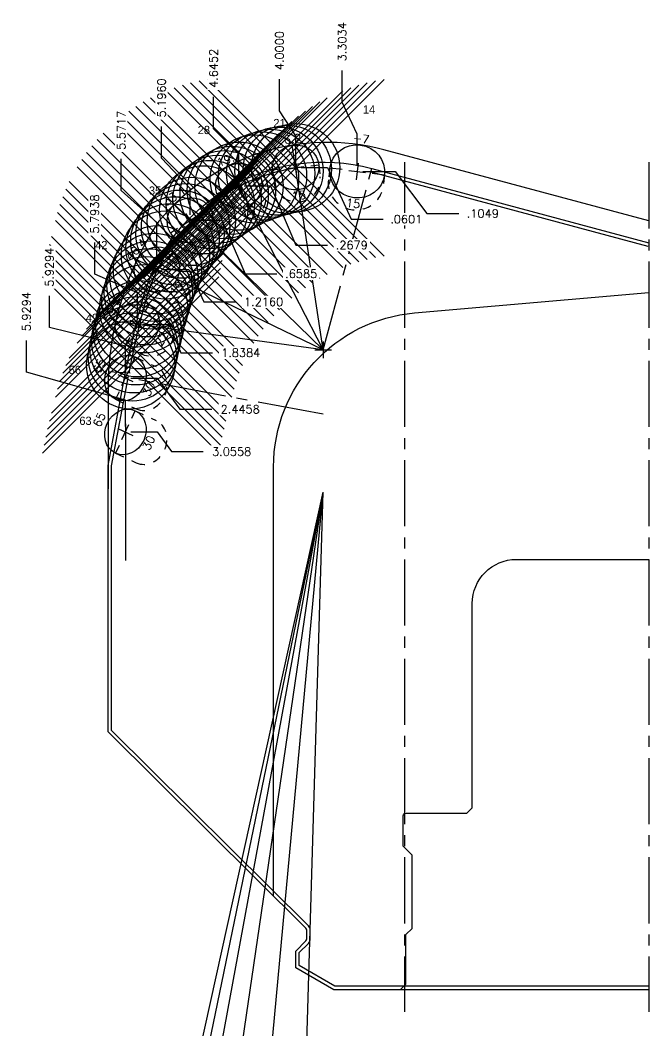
# Model space of a CAD drawing. Extents: x 34 to 150, y -20 to 22.
# Drawn here: x 142.4 to 149.52, y -10.35 to 1.1 of the extents above; entities that cross this region are included whole.
import ezdxf
from ezdxf.enums import TextEntityAlignment as Align

# ---------------------------------------------------------------- set-up
doc = ezdxf.new("R2010")
doc.units = 0
doc.header["$MEASUREMENT"] = 0
doc.header["$PDMODE"] = 35
doc.linetypes.add('CENTER2', pattern=[1.125, 0.75, -0.125, 0.125, -0.125])
doc.linetypes.add('HIDDEN2', pattern=[0.1875, 0.125, -0.0625])
doc.layers.get('0').update_dxf_attribs({"linetype": 'CONTINUOUS'})
doc.layers.get('Defpoints').update_dxf_attribs({"color": 10, "linetype": 'CONTINUOUS'})
doc.layers.add('Blade7', color=7, linetype='CONTINUOUS', true_color=0xcc00cc)
for name, color, linetype in [('CDG-37977R1', 7, 'CONTINUOUS'), ('CLine', 5, 'CENTER2'), ('Dims', 4, 'CONTINUOUS'), ('TEXT', 3, 'CONTINUOUS')]:
    doc.layers.add(name, color=color, linetype=linetype)
doc.styles.add('RomanS', font='romans')
doc.dimstyles.get("Standard").update_dxf_attribs({"dimtxt": 0.094, "dimasz": 0.18, "dimexe": 0.0625, "dimexo": 0.0625, "dimgap": 0.09, "dimtad": 0, "dimtih": 1, "dimtoh": 1, "dimdec": 4, "dimzin": 4, "dimdsep": 46, "dimtxsty": 'RomanS', "dimcen": 0.09, "dimazin": 1, "dimtfac": 1, "dimtdec": 4, "dimtofl": 0, "dimtmove": 0, "dimatfit": 1, "dimfxl": 1, "dimtfill": 1, "dimtolj": 1, "dimtzin": 0, "dimarcsym": 0})

# ---------------------------------------------------------------- blocks, each defined once
blk = doc.blocks.new('CMark')
at = {"layer": 'CLine'}
for p, q in [((-0.094, 0), (0.094, 0)), ((0, 0.094), (0, -0.094))]:
    blk.add_line(p, q, dxfattribs=at)
blk = doc.blocks.new('1313@15')
for p, q in [((-0.17, 0), (-0.265, 0)), ((0.171, 0), (0.264, 0))]:
    blk.add_line(p, q)
at = {"color": 8, "linetype": 'HIDDEN2', "ltscale": 0.5}
blk.add_line((-0.265, 0), (-0.265, -0.135), dxfattribs=at)
at = {"color": 8, "linetype": 'HIDDEN2', "ltscale": 0.5, "flags": 128}
blk.add_lwpolyline([(0.264, 0), (0.264, -0.135)], dxfattribs=at)
blk.add_ellipse((0, 0), major_axis=(0.264, 0), ratio=0.965926)
at = {"color": 8, "linetype": 'HIDDEN2', "ltscale": 0.5}
blk.add_ellipse((0, -0.135), major_axis=(0.264, 0), ratio=0.965926, start_param=3.141593, end_param=6.283185, dxfattribs=at)
blk.add_blockref('CMark', (0, 0))
at = {"style": 'RomanS'}
blk.add_text('15', height=0.094, dxfattribs=at).set_placement((0, -0.318), align=Align.MIDDLE_CENTER)
blk.add_attdef('ANG', text='', height=0.094, dxfattribs=at).set_placement((0, 0.251), align=Align.BOTTOM_CENTER)
blk = doc.blocks.new('1313@16')
for p, q in [((-0.17, 0), (-0.265, 0)), ((0.171, 0), (0.264, 0))]:
    blk.add_line(p, q)
at = {"color": 8, "linetype": 'HIDDEN2', "ltscale": 0.5}
blk.add_line((-0.265, 0), (-0.265, -0.143), dxfattribs=at)
at = {"color": 8, "linetype": 'HIDDEN2', "ltscale": 0.5, "flags": 128}
blk.add_lwpolyline([(0.264, 0), (0.264, -0.143)], dxfattribs=at)
blk.add_ellipse((0, 0), major_axis=(0.264, 0), ratio=0.961262)
at = {"color": 8, "linetype": 'HIDDEN2', "ltscale": 0.5}
blk.add_ellipse((0, -0.143), major_axis=(0.264, 0), ratio=0.961262, start_param=3.141593, end_param=6.283185, dxfattribs=at)
blk.add_blockref('CMark', (0, 0))
at = {"style": 'RomanS'}
blk.add_text('16', height=0.094, dxfattribs=at).set_placement((0, -0.318), align=Align.MIDDLE_CENTER)
blk.add_attdef('ANG', text='', height=0.094, dxfattribs=at).set_placement((0, 0.251), align=Align.BOTTOM_CENTER)
blk = doc.blocks.new('1313@17')
for p, q in [((-0.17, 0), (-0.265, 0)), ((0.171, 0), (0.264, 0))]:
    blk.add_line(p, q)
at = {"color": 8, "linetype": 'HIDDEN2', "ltscale": 0.5}
blk.add_line((-0.265, 0), (-0.265, -0.152), dxfattribs=at)
at = {"color": 8, "linetype": 'HIDDEN2', "ltscale": 0.5, "flags": 128}
blk.add_lwpolyline([(0.264, 0), (0.264, -0.152)], dxfattribs=at)
blk.add_ellipse((0, 0), major_axis=(0.264, 0), ratio=0.956305)
at = {"color": 8, "linetype": 'HIDDEN2', "ltscale": 0.5}
blk.add_ellipse((0, -0.152), major_axis=(0.264, 0), ratio=0.92388, start_param=3.141593, end_param=6.283185, dxfattribs=at)
blk.add_blockref('CMark', (0, 0))
at = {"style": 'RomanS'}
blk.add_text('17', height=0.094, dxfattribs=at).set_placement((0, -0.311), align=Align.MIDDLE_CENTER)
blk.add_attdef('ANG', text='', height=0.094, dxfattribs=at).set_placement((0, 0.251), align=Align.BOTTOM_CENTER)
blk = doc.blocks.new('1313@19')
for p, q in [((-0.17, 0), (-0.265, 0)), ((0.171, 0), (0.264, 0))]:
    blk.add_line(p, q)
at = {"color": 8, "linetype": 'HIDDEN2', "ltscale": 0.5}
blk.add_line((-0.265, 0), (-0.265, -0.199), dxfattribs=at)
at = {"color": 8, "linetype": 'HIDDEN2', "ltscale": 0.5, "flags": 128}
blk.add_lwpolyline([(0.264, 0), (0.264, -0.199)], dxfattribs=at)
blk.add_ellipse((0, 0), major_axis=(0.264, 0), ratio=0.945519)
at = {"color": 8, "linetype": 'HIDDEN2', "ltscale": 0.5}
blk.add_ellipse((0, -0.199), major_axis=(0.264, 0), ratio=0.92388, start_param=3.141593, end_param=6.283185, dxfattribs=at)
blk.add_blockref('CMark', (0, 0))
at = {"style": 'RomanS'}
blk.add_text('19', height=0.094, dxfattribs=at).set_placement((0, -0.311), align=Align.MIDDLE_CENTER)
blk.add_attdef('ANG', text='', height=0.094, dxfattribs=at).set_placement((0, 0.251), align=Align.BOTTOM_CENTER)
blk = doc.blocks.new('1313@22')
for p, q in [((-0.17, 0), (-0.265, 0)), ((0.171, 0), (0.264, 0))]:
    blk.add_line(p, q)
at = {"color": 8, "linetype": 'HIDDEN2', "ltscale": 0.5}
blk.add_line((-0.265, 0), (-0.265, -0.195), dxfattribs=at)
at = {"color": 8, "linetype": 'HIDDEN2', "ltscale": 0.5, "flags": 128}
blk.add_lwpolyline([(0.264, 0), (0.264, -0.195)], dxfattribs=at)
blk.add_ellipse((0, 0), major_axis=(0.264, 0), ratio=0.927184)
at = {"color": 8, "linetype": 'HIDDEN2', "ltscale": 0.5}
blk.add_ellipse((0, -0.195), major_axis=(0.264, 0), ratio=0.927184, start_param=3.141593, end_param=6.283185, dxfattribs=at)
blk.add_blockref('CMark', (0, 0))
at = {"style": 'RomanS'}
blk.add_text('22', height=0.094, dxfattribs=at).set_placement((0, -0.318), align=Align.MIDDLE_CENTER)
blk.add_attdef('ANG', text='', height=0.094, dxfattribs=at).set_placement((0, 0.251), align=Align.BOTTOM_CENTER)
blk = doc.blocks.new('*D528')
at = {"layer": 'Defpoints', "color": 0, "transparency": 16777216}
for p in [(145.333, 0.433), (145.517, -0.568), (149.517, -0.507)]:
    blk.add_point(p, dxfattribs=at)
at = {"layer": 'Dims', "color": 0, "lineweight": -2, "transparency": 16777216}
for p, q in [((145.333, 0.073), (145.333, 0.433)), ((145.517, -0.208), (145.333, 0.073)), ((145.517, -0.505), (145.517, -0.208))]:
    blk.add_line(p, q, dxfattribs=at)
at = {"layer": 'Dims', "color": 0, "transparency": 16777216, "insert": (145.333, 0.756), "char_height": 0.094, "attachment_point": 5, "rotation": 90, "style": 'RomanS', "bg_fill": 3, "box_fill_scale": 1.25, "bg_fill_color": 256, "bg_fill_true_color": 13158600, "bg_fill_transparency": 0}
blk.add_mtext('\\A1;4.0000', dxfattribs=at)
blk = doc.blocks.new('*D529')
at = {"layer": 'Defpoints', "color": 0, "transparency": 16777216}
for p in [(144.586, 0.232), (149.517, -0.507), (144.871, -0.775)]:
    blk.add_point(p, dxfattribs=at)
at = {"layer": 'Dims', "color": 0, "lineweight": -2, "transparency": 16777216}
for p, q in [((144.586, -0.128), (144.586, 0.232)), ((144.871, -0.415), (144.586, -0.128)), ((144.871, -0.713), (144.871, -0.415))]:
    blk.add_line(p, q, dxfattribs=at)
at = {"layer": 'Dims', "color": 0, "transparency": 16777216, "insert": (144.586, 0.555), "char_height": 0.094, "attachment_point": 5, "rotation": 90, "style": 'RomanS', "bg_fill": 3, "box_fill_scale": 1.25, "bg_fill_color": 256, "bg_fill_true_color": 13158600, "bg_fill_transparency": 0}
blk.add_mtext('\\A1;4.6452', dxfattribs=at)
blk = doc.blocks.new('*D530')
at = {"layer": 'Defpoints', "color": 0, "transparency": 16777216}
for p in [(143.997, -0.102), (149.517, -0.507), (144.321, -1.166)]:
    blk.add_point(p, dxfattribs=at)
at = {"layer": 'Dims', "color": 0, "lineweight": -2, "transparency": 16777216}
for p, q in [((143.997, -0.462), (143.997, -0.102)), ((144.321, -0.806), (143.997, -0.462)), ((144.321, -1.104), (144.321, -0.806))]:
    blk.add_line(p, q, dxfattribs=at)
at = {"layer": 'Dims', "color": 0, "transparency": 16777216, "insert": (143.997, 0.221), "char_height": 0.094, "attachment_point": 5, "rotation": 90, "style": 'RomanS', "bg_fill": 3, "box_fill_scale": 1.25, "bg_fill_color": 256, "bg_fill_true_color": 13158600, "bg_fill_transparency": 0}
blk.add_mtext('\\A1;5.1960', dxfattribs=at)
blk = doc.blocks.new('*D531')
at = {"layer": 'Defpoints', "color": 0, "transparency": 16777216}
for p in [(143.54, -0.47), (149.517, -0.507), (143.945, -1.723)]:
    blk.add_point(p, dxfattribs=at)
at = {"layer": 'Dims', "color": 0, "lineweight": -2, "transparency": 16777216}
for p, q in [((143.54, -0.83), (143.54, -0.47)), ((143.945, -1.19), (143.54, -0.83)), ((143.945, -1.661), (143.945, -1.19))]:
    blk.add_line(p, q, dxfattribs=at)
at = {"layer": 'Dims', "color": 0, "transparency": 16777216, "insert": (143.54, -0.147), "char_height": 0.094, "attachment_point": 5, "rotation": 90, "style": 'RomanS', "bg_fill": 3, "box_fill_scale": 1.25, "bg_fill_color": 256, "bg_fill_true_color": 13158600, "bg_fill_transparency": 0}
blk.add_mtext('\\A1;5.5717', dxfattribs=at)
blk = doc.blocks.new('*D532')
at = {"layer": 'Defpoints', "color": 0, "transparency": 16777216}
for p in [(149.517, -0.507), (143.24, -1.418), (143.723, -2.346)]:
    blk.add_point(p, dxfattribs=at)
at = {"layer": 'Dims', "color": 0, "lineweight": -2, "transparency": 16777216}
for p, q in [((143.24, -1.778), (143.24, -1.418)), ((143.723, -1.986), (143.24, -1.778)), ((143.723, -2.283), (143.723, -1.986))]:
    blk.add_line(p, q, dxfattribs=at)
at = {"layer": 'Dims', "color": 0, "transparency": 16777216, "insert": (143.24, -1.095), "char_height": 0.094, "attachment_point": 5, "rotation": 90, "style": 'RomanS', "bg_fill": 3, "box_fill_scale": 1.25, "bg_fill_color": 256, "bg_fill_true_color": 13158600, "bg_fill_transparency": 0}
blk.add_mtext('\\A1;5.7938', dxfattribs=at)
blk = doc.blocks.new('*D533')
at = {"layer": 'Defpoints', "color": 0, "transparency": 16777216}
for p in [(145.517, -0.568), (149.517, -0.507), (146.507, -1.153)]:
    blk.add_point(p, dxfattribs=at)
at = {"layer": 'Dims', "color": 0, "lineweight": -2, "transparency": 16777216}
for p, q in [((145.579, -0.568), (145.877, -0.568)), ((145.877, -0.568), (146.147, -1.153)), ((146.147, -1.153), (146.507, -1.153))]:
    blk.add_line(p, q, dxfattribs=at)
at = {"layer": 'Dims', "color": 0, "transparency": 16777216, "insert": (146.769, -1.153), "char_height": 0.094, "attachment_point": 5, "style": 'RomanS', "bg_fill": 3, "box_fill_scale": 1.25, "bg_fill_color": 256, "bg_fill_true_color": 13158600, "bg_fill_transparency": 0}
blk.add_mtext('\\A1;.0601', dxfattribs=at)
blk = doc.blocks.new('*D534')
at = {"layer": 'Defpoints', "color": 0, "transparency": 16777216}
for p in [(149.517, -0.507), (144.871, -0.775), (145.878, -1.447)]:
    blk.add_point(p, dxfattribs=at)
at = {"layer": 'Dims', "color": 0, "lineweight": -2, "transparency": 16777216}
for p, q in [((144.934, -0.775), (145.231, -0.775)), ((145.231, -0.775), (145.518, -1.447)), ((145.518, -1.447), (145.878, -1.447))]:
    blk.add_line(p, q, dxfattribs=at)
at = {"layer": 'Dims', "color": 0, "transparency": 16777216, "insert": (146.152, -1.447), "char_height": 0.094, "attachment_point": 5, "style": 'RomanS', "bg_fill": 3, "box_fill_scale": 1.25, "bg_fill_color": 256, "bg_fill_true_color": 13158600, "bg_fill_transparency": 0}
blk.add_mtext('\\A1;.2679', dxfattribs=at)
blk = doc.blocks.new('*D535')
at = {"layer": 'Defpoints', "color": 0, "transparency": 16777216}
for p in [(149.517, -0.507), (144.321, -1.166), (145.303, -1.771)]:
    blk.add_point(p, dxfattribs=at)
at = {"layer": 'Dims', "color": 0, "lineweight": -2, "transparency": 16777216}
for p, q in [((144.383, -1.166), (144.681, -1.166)), ((144.681, -1.166), (144.943, -1.771)), ((144.943, -1.771), (145.303, -1.771))]:
    blk.add_line(p, q, dxfattribs=at)
at = {"layer": 'Dims', "color": 0, "transparency": 16777216, "insert": (145.579, -1.771), "char_height": 0.094, "attachment_point": 5, "style": 'RomanS', "bg_fill": 3, "box_fill_scale": 1.25, "bg_fill_color": 256, "bg_fill_true_color": 13158600, "bg_fill_transparency": 0}
blk.add_mtext('\\A1;.6585', dxfattribs=at)
blk = doc.blocks.new('*D536')
at = {"layer": 'Defpoints', "color": 0, "transparency": 16777216}
for p in [(149.517, -0.507), (143.945, -1.723), (144.837, -2.09)]:
    blk.add_point(p, dxfattribs=at)
at = {"layer": 'Dims', "color": 0, "lineweight": -2, "transparency": 16777216}
for p, q in [((144.007, -1.723), (144.305, -1.723)), ((144.305, -1.723), (144.477, -2.09)), ((144.477, -2.09), (144.837, -2.09))]:
    blk.add_line(p, q, dxfattribs=at)
at = {"layer": 'Dims', "color": 0, "transparency": 16777216, "insert": (145.153, -2.09), "char_height": 0.094, "attachment_point": 5, "style": 'RomanS', "bg_fill": 3, "box_fill_scale": 1.25, "bg_fill_color": 256, "bg_fill_true_color": 13158600, "bg_fill_transparency": 0}
blk.add_mtext('\\A1;1.2160', dxfattribs=at)
blk = doc.blocks.new('*D537')
at = {"layer": 'Defpoints', "color": 0, "transparency": 16777216}
for p in [(149.517, -0.507), (143.723, -2.346), (144.576, -2.666)]:
    blk.add_point(p, dxfattribs=at)
at = {"layer": 'Dims', "color": 0, "lineweight": -2, "transparency": 16777216}
for p, q in [((143.785, -2.346), (144.083, -2.346)), ((144.083, -2.346), (144.216, -2.666)), ((144.216, -2.666), (144.576, -2.666))]:
    blk.add_line(p, q, dxfattribs=at)
at = {"layer": 'Dims', "color": 0, "transparency": 16777216, "insert": (144.894, -2.666), "char_height": 0.094, "attachment_point": 5, "style": 'RomanS', "bg_fill": 3, "box_fill_scale": 1.25, "bg_fill_color": 256, "bg_fill_true_color": 13158600, "bg_fill_transparency": 0}
blk.add_mtext('\\A1;1.8384', dxfattribs=at)
blk = doc.blocks.new('1313@30')
for p, q in [((-0.17, 0), (-0.265, 0)), ((0.171, 0), (0.264, 0))]:
    blk.add_line(p, q)
at = {"color": 8, "linetype": 'HIDDEN2', "ltscale": 0.5}
blk.add_line((-0.265, 0), (-0.265, -0.26), dxfattribs=at)
at = {"color": 8, "linetype": 'HIDDEN2', "ltscale": 0.5, "flags": 128}
blk.add_lwpolyline([(0.264, 0), (0.264, -0.26)], dxfattribs=at)
blk.add_ellipse((0, 0), major_axis=(0.264, 0), ratio=0.866025)
at = {"color": 8, "linetype": 'HIDDEN2', "ltscale": 0.5}
blk.add_ellipse((0, -0.26), major_axis=(0.264, 0), ratio=0.866025, start_param=3.141593, end_param=6.283185, dxfattribs=at)
blk.add_blockref('CMark', (0, 0))
at = {"style": 'RomanS'}
blk.add_text('30', height=0.094, dxfattribs=at).set_placement((0, -0.292), align=Align.MIDDLE_CENTER)
blk.add_attdef('ANG', text='', height=0.094, dxfattribs=at).set_placement((0, 0.251), align=Align.BOTTOM_CENTER)
blk = doc.blocks.new('*D566')
at = {"layer": 'Defpoints', "color": 0, "transparency": 16777216}
for p in [(149.517, -0.507), (142.727, -2.022), (143.587, -2.953)]:
    blk.add_point(p, dxfattribs=at)
at = {"layer": 'Dims', "color": 0, "lineweight": -2, "transparency": 16777216}
for p, q in [((142.727, -2.382), (142.727, -2.022)), ((143.587, -2.593), (142.727, -2.382)), ((143.587, -2.891), (143.587, -2.593))]:
    blk.add_line(p, q, dxfattribs=at)
at = {"layer": 'Dims', "color": 0, "transparency": 16777216, "insert": (142.727, -1.697), "char_height": 0.094, "attachment_point": 5, "rotation": 90, "style": 'RomanS', "bg_fill": 3, "box_fill_scale": 1.25, "bg_fill_color": 256, "bg_fill_true_color": 13158600, "bg_fill_transparency": 0}
blk.add_mtext('\\A1;5.9294', dxfattribs=at)
blk = doc.blocks.new('*D567')
at = {"layer": 'Defpoints', "color": 0, "transparency": 16777216}
for p in [(149.517, -0.507), (142.466, -2.526), (143.587, -3.563)]:
    blk.add_point(p, dxfattribs=at)
at = {"layer": 'Dims', "color": 0, "lineweight": -2, "transparency": 16777216}
for p, q in [((142.466, -2.886), (142.466, -2.526)), ((143.587, -3.203), (142.466, -2.886)), ((143.587, -3.501), (143.587, -3.203))]:
    blk.add_line(p, q, dxfattribs=at)
at = {"layer": 'Dims', "color": 0, "transparency": 16777216, "insert": (142.466, -2.201), "char_height": 0.094, "attachment_point": 5, "rotation": 90, "style": 'RomanS', "bg_fill": 3, "box_fill_scale": 1.25, "bg_fill_color": 256, "bg_fill_true_color": 13158600, "bg_fill_transparency": 0}
blk.add_mtext('\\A1;5.9294', dxfattribs=at)
blk = doc.blocks.new('*D568')
at = {"layer": 'Defpoints', "color": 0, "transparency": 16777216}
for p in [(149.517, -0.507), (143.587, -2.953), (144.565, -3.306)]:
    blk.add_point(p, dxfattribs=at)
at = {"layer": 'Dims', "color": 0, "lineweight": -2, "transparency": 16777216}
for p, q in [((143.65, -2.953), (143.947, -2.953)), ((143.947, -2.953), (144.205, -3.306)), ((144.205, -3.306), (144.565, -3.306))]:
    blk.add_line(p, q, dxfattribs=at)
at = {"layer": 'Dims', "color": 0, "transparency": 16777216, "insert": (144.888, -3.306), "char_height": 0.094, "attachment_point": 5, "style": 'RomanS', "bg_fill": 3, "box_fill_scale": 1.25, "bg_fill_color": 256, "bg_fill_true_color": 13158600, "bg_fill_transparency": 0}
blk.add_mtext('\\A1;2.4458', dxfattribs=at)
blk = doc.blocks.new('*D569')
at = {"layer": 'Defpoints', "color": 0, "transparency": 16777216}
for p in [(149.517, -0.507), (143.587, -3.563), (144.468, -3.786)]:
    blk.add_point(p, dxfattribs=at)
at = {"layer": 'Dims', "color": 0, "lineweight": -2, "transparency": 16777216}
for p, q in [((143.65, -3.563), (143.947, -3.563)), ((143.947, -3.563), (144.108, -3.786)), ((144.108, -3.786), (144.468, -3.786))]:
    blk.add_line(p, q, dxfattribs=at)
at = {"layer": 'Dims', "color": 0, "transparency": 16777216, "insert": (144.791, -3.786), "char_height": 0.094, "attachment_point": 5, "style": 'RomanS', "bg_fill": 3, "box_fill_scale": 1.25, "bg_fill_color": 256, "bg_fill_true_color": 13158600, "bg_fill_transparency": 0}
blk.add_mtext('\\A1;3.0558', dxfattribs=at)
blk = doc.blocks.new('1613@15')
for p, q in [((-0.17, 0), (-0.312, 0)), ((0.171, 0), (0.312, 0))]:
    blk.add_line(p, q)
at = {"color": 8, "linetype": 'HIDDEN2', "ltscale": 0.5}
blk.add_line((-0.312, 0), (-0.312, -0.135), dxfattribs=at)
at = {"color": 8, "linetype": 'HIDDEN2', "ltscale": 0.5, "flags": 128}
blk.add_lwpolyline([(0.312, 0), (0.312, -0.135)], dxfattribs=at)
blk.add_ellipse((0, 0), major_axis=(-0.312, 0), ratio=0.965926, start_param=-3.141592653589793, end_param=3.141592653589793)
at = {"color": 8, "linetype": 'HIDDEN2', "ltscale": 0.5}
blk.add_ellipse((0, -0.135), major_axis=(-0.312, 0), ratio=0.965926, start_param=0, end_param=3.141593, dxfattribs=at)
blk.add_blockref('CMark', (0, 0))
at = {"style": 'RomanS'}
blk.add_text('15', height=0.094, dxfattribs=at).set_placement((0, -0.364), align=Align.MIDDLE_CENTER)
blk.add_attdef('ANG', text='', height=0.094, dxfattribs=at).set_placement((0, 0.298), align=Align.BOTTOM_CENTER)
blk = doc.blocks.new('*D572')
at = {"layer": 'Defpoints', "color": 0, "transparency": 16777216}
for p in [(146.043, 0.531), (149.517, -0.507), (146.213, -0.612)]:
    blk.add_point(p, dxfattribs=at)
at = {"layer": 'Dims', "color": 0, "lineweight": -2, "transparency": 16777216}
for p, q in [((146.043, 0.171), (146.043, 0.531)), ((146.213, -0.189), (146.043, 0.171)), ((146.213, -0.55), (146.213, -0.189))]:
    blk.add_line(p, q, dxfattribs=at)
at = {"layer": 'Dims', "color": 0, "transparency": 16777216, "insert": (146.043, 0.856), "char_height": 0.094, "attachment_point": 5, "rotation": 90, "style": 'RomanS', "bg_fill": 3, "box_fill_scale": 1.25, "bg_fill_color": 256, "bg_fill_true_color": 13158600, "bg_fill_transparency": 0}
blk.add_mtext('\\A1;3.3034', dxfattribs=at)
blk = doc.blocks.new('*D573')
at = {"layer": 'Defpoints', "color": 0, "transparency": 16777216}
for p in [(149.517, -0.507), (146.213, -0.612), (147.363, -1.089)]:
    blk.add_point(p, dxfattribs=at)
at = {"layer": 'Dims', "color": 0, "lineweight": -2, "transparency": 16777216}
for p, q in [((146.276, -0.612), (146.643, -0.612)), ((146.643, -0.612), (147.003, -1.089)), ((147.003, -1.089), (147.363, -1.089))]:
    blk.add_line(p, q, dxfattribs=at)
at = {"layer": 'Dims', "color": 0, "transparency": 16777216, "insert": (147.637, -1.089), "char_height": 0.094, "attachment_point": 5, "style": 'RomanS', "bg_fill": 3, "box_fill_scale": 1.25, "bg_fill_color": 256, "bg_fill_true_color": 13158600, "bg_fill_transparency": 0}
blk.add_mtext('\\A1;.1049', dxfattribs=at)

msp = doc.modelspace()

# ---------------------------------------------------------------- linework, layer by layer
at = {"linetype": 'ByBlock', "flags": 128}
msp.add_lwpolyline([(145.26671, -8.82288), (145.26671, -3.95851, -0.38887873), (146.86419, -2.21517), (149.51671, -1.9831)], format="xyb", dxfattribs=at)
at = {"layer": 'Blade7'}
for q in [(145.47852, -0.31494), (144.75485, -0.5493), (144.13895, -0.98933), (143.71862, -1.61427), (143.47727, -2.31246)]:
    msp.add_line((145.82921, -2.6325), q, dxfattribs=at)
at = {"layer": 'CDG-37977R1', "color": 7, "linetype": 'Continuous', "flags": 128}
for points in [[(149.51671, -9.8825), (145.94973, -9.8825), (145.51671, -9.6325), (145.51671, -9.445), (145.63256, -9.32915, 0.19891237), (145.64171, -9.30706), (145.64171, -9.20801, 0.199913), (145.63247, -9.18583), (143.39171, -6.96226), (143.39171, -3.945), (143.57921, -2.945, -0.02112914), (143.77997, -2.07015, -0.4124498), (146.3792, -0.57991), (149.51671, -1.4206)], [(144.96015, -0.73725, -0.08177785), (145.61368, -0.55867)], [(144.40282, -1.11177, -0.08104073), (144.96015, -0.73725)], [(143.994, -1.64295, -0.08089726), (144.40282, -1.11177)], [(143.77131, -2.25892, -0.00435385), (143.81855, -2.08074, -0.05673279), (143.994, -1.64295)], [(143.62913, -2.89602, -0.01542111), (143.77131, -2.25892)], [(149.51671, -9.8425), (145.96044, -9.8425), (145.55671, -9.60941), (145.55671, -9.46157), (145.66084, -9.35744, 0.19891237), (145.68171, -9.30706), (145.68171, -9.20801, 0.199913), (145.66065, -9.15744), (143.43171, -6.9456), (143.43171, -3.94872), (143.61854, -2.95233, -0.00039591), (143.6216, -2.93585, -0.00039591)], [(146.70171, -9.8825), (146.76421, -9.82), (146.76421, -9.2575), (146.83436, -9.18735), (146.83436, -8.3564), (146.73546, -8.2575), (146.73546, -7.91375, -0.41421356), (146.76671, -7.8825), (147.45421, -7.8825), (147.51671, -7.82), (147.51671, -5.5075, -0.41421356), (148.01671, -5.0075), (149.51671, -5.0075)]]:
    msp.add_lwpolyline(points, format="xyb", dxfattribs=at)
msp.add_lwpolyline([(146.36885, -0.61854), (149.50636, -1.45924)], dxfattribs=at)
at = {"layer": 'CLine'}
for p, q in [((146.74781, -0.5075), (146.74781, -10.1325)), ((149.51671, -0.5075), (149.51671, -10.1325))]:
    msp.add_line(p, q, dxfattribs=at)
at = {"layer": 'CLine', "color": 1}
for p, q in [((145.82921, -2.6325), (146.3792, -0.57991)), ((145.82921, -3.36216), (143.57921, -2.945))]:
    msp.add_line(p, q, dxfattribs=at)
at = {"layer": 'CLine', "color": 1, "linetype": 'ByBlock', "flags": 128}
msp.add_lwpolyline([(149.51671, -1.17277), (146.51358, -0.36808, 0.29218049), (143.96777, -1.17442, 0.14845437), (143.39171, -3.07186), (143.39171, -4.20681)], format="xyb", dxfattribs=at)
at = {"layer": 'Dims'}
for p in [(143.59234, -14.37687), (143.72688, -14.40565), (143.94765, -14.44884), (144.32186, -14.5108), (144.87168, -14.5766), (145.51675, -14.61617)]:
    msp.add_line(p, (145.82921, -4.24588), dxfattribs=at)
at = {"layer": 'TEXT'}
for p, q in [((143.6399, -2.89662), (143.39693, -2.88317)), ((143.58731, -3.47347), (143.58731, -5.01845))]:
    msp.add_line(p, q, dxfattribs=at)
for p in [(145.23288, -0.6346), (145.32665, -0.60897), (145.42151, -0.58775), (145.51726, -0.57097), (145.04943, -0.69881), (145.14041, -0.66456), (144.7066, -0.87552), (144.78896, -0.82554), (144.87353, -0.77942), (144.54925, -0.98662), (144.62664, -0.92925), (144.47459, -1.0475), (144.33422, -1.17915), (144.20669, -1.32306), (144.26879, -1.24963), (144.14804, -1.39926), (144.04158, -1.55938), (144.09296, -1.4781), (143.95133, -1.72654), (143.87748, -1.89904), (143.91246, -1.81196), (143.84645, -1.98761), (143.81944, -2.07749), (143.79497, -2.1681), (143.7486, -2.34938), (143.72668, -2.44004), (143.70557, -2.53088), (143.66574, -2.71312), (143.68525, -2.62191), (143.64703, -2.80449)]:
    msp.add_point(p, dxfattribs=at)

# ---------------------------------------------------------------- block references
at = {"color": 200, "linetype": 'ByBlock'}
msp.add_blockref('CMark', (145.82921, -2.6325), dxfattribs=at)
at = {"layer": 'Blade7'}
for name, p, rotation, values in [('1313@15', (145.51674, -0.56757), 6.2, {'ANG': '6.2'}), ('1313@16', (144.87147, -0.77542), 19.7, {'ANG': '19.7'}), ('1313@17', (144.3207, -1.16601), 33.1, {'ANG': '33.1'}), ('1313@19', (143.945, -1.72348), 46.4, {'ANG': '46.4'}), ('1313@22', (143.72288, -2.34588), 59.39999999999999, {'ANG': '59.4'}), ('1313@30', (143.58731, -3.56331), 65, {'ANG': '65'})]:
    msp.add_blockref(name, p, dxfattribs=dict(at, rotation=rotation)).add_auto_attribs(values)

# ---------------------------------------------------------------- next in the draw order: dimensions: what is measured, and where the dimension line sits
at = {"layer": 'Dims'}
dim = msp.add_ordinate_dim(feature_location=(145.51674, -0.56757), offset=(-0.18398, 1.00071), dtype=1, origin=(149.51671, -0.5075), dimstyle='Standard', dxfattribs=at)
dim.commit()
dim.dimension.update_dxf_attribs({"geometry": '*D528', "text_midpoint": (145.33276, 0.7559)})

# ---------------------------------------------------------------- next in the draw order: dimensions: what is measured, and where the dimension line sits
dim = msp.add_ordinate_dim(feature_location=(144.87147, -0.77542), offset=(-0.28542, 1.00727), dtype=1, origin=(149.51671, -0.5075), dimstyle='Standard', dxfattribs=at)
dim.commit()
dim.dimension.update_dxf_attribs({"geometry": '*D529', "text_midpoint": (144.58605, 0.55461)})

# ---------------------------------------------------------------- next in the draw order: dimensions: what is measured, and where the dimension line sits
dim = msp.add_ordinate_dim(feature_location=(144.3207, -1.16601), offset=(-0.32415, 1.064), dtype=1, origin=(149.51671, -0.5075), dimstyle='Standard', dxfattribs=at)
dim.commit()
dim.dimension.update_dxf_attribs({"geometry": '*D530', "text_midpoint": (143.99655, 0.22076)})

# ---------------------------------------------------------------- next in the draw order: dimensions: what is measured, and where the dimension line sits
dim = msp.add_ordinate_dim(feature_location=(143.945, -1.72348), offset=(-0.40532, 1.25326), dtype=1, origin=(149.51671, -0.5075), dimstyle='Standard', dxfattribs=at)
dim.commit()
dim.dimension.update_dxf_attribs({"geometry": '*D531', "text_midpoint": (143.53968, -0.14746)})

# ---------------------------------------------------------------- next in the draw order: texts
at = {"layer": 'Blade7'}
for s, p in [('28', (144.40727, -0.18956)), ('21', (145.26378, -0.11122))]:
    msp.add_text(s, height=0.09375, dxfattribs=at).set_placement(p)

# ---------------------------------------------------------------- next in the draw order: dimensions: what is measured, and where the dimension line sits
at = {"layer": 'Dims'}
dim = msp.add_ordinate_dim(feature_location=(143.72288, -2.34588), offset=(-0.48287, 0.92811), dtype=1, origin=(149.51671, -0.5075), dimstyle='Standard', dxfattribs=at)
dim.commit()
dim.dimension.update_dxf_attribs({"geometry": '*D532', "text_midpoint": (143.24001, -1.09501)})

# ---------------------------------------------------------------- next in the draw order: dimensions: what is measured, and where the dimension line sits
dim = msp.add_ordinate_dim(feature_location=(145.51674, -0.56757), offset=(0.99012, -0.58508), dtype=0, origin=(149.51671, -0.5075), dimstyle='Standard', dxfattribs=at)
dim.commit()
dim.dimension.update_dxf_attribs({"geometry": '*D533', "text_midpoint": (146.7692, -1.15265)})

# ---------------------------------------------------------------- next in the draw order: dimensions: what is measured, and where the dimension line sits
dim = msp.add_ordinate_dim(feature_location=(144.87147, -0.77542), offset=(1.00659, -0.67181), dtype=0, origin=(149.51671, -0.5075), dimstyle='Standard', dxfattribs=at)
dim.commit()
dim.dimension.update_dxf_attribs({"geometry": '*D534', "text_midpoint": (146.15158, -1.44723)})

# ---------------------------------------------------------------- next in the draw order: dimensions: what is measured, and where the dimension line sits
dim = msp.add_ordinate_dim(feature_location=(144.3207, -1.16601), offset=(0.98259, -0.60525), dtype=0, origin=(149.51671, -0.5075), dimstyle='Standard', dxfattribs=at)
dim.commit()
dim.dimension.update_dxf_attribs({"geometry": '*D535', "text_midpoint": (145.57905, -1.77126)})

# ---------------------------------------------------------------- next in the draw order: dimensions: what is measured, and where the dimension line sits
dim = msp.add_ordinate_dim(feature_location=(143.945, -1.72348), offset=(0.8916, -0.3669), dtype=0, origin=(149.51671, -0.5075), dimstyle='Standard', dxfattribs=at)
dim.commit()
dim.dimension.update_dxf_attribs({"geometry": '*D536', "text_midpoint": (145.15264, -2.09038)})

# ---------------------------------------------------------------- next in the draw order: dimensions: what is measured, and where the dimension line sits
dim = msp.add_ordinate_dim(feature_location=(143.72288, -2.34588), offset=(0.85328, -0.32046), dtype=0, origin=(149.51671, -0.5075), dimstyle='Standard', dxfattribs=at)
dim.commit()
dim.dimension.update_dxf_attribs({"geometry": '*D537', "text_midpoint": (144.89445, -2.66634)})

# ---------------------------------------------------------------- next in the draw order: block references
at = {"layer": 'Blade7', "rotation": 65}
msp.add_blockref('1313@30', (143.58731, -2.95332), dxfattribs=at).add_auto_attribs({'ANG': '65'})

# ---------------------------------------------------------------- next in the draw order: dimensions: what is measured, and where the dimension line sits
at = {"layer": 'Dims'}
dim = msp.add_ordinate_dim(feature_location=(143.58731, -2.95332), offset=(-0.86052, 0.93177), dtype=1, origin=(149.51671, -0.5075), dimstyle='Standard', dxfattribs=at)
dim.commit()
dim.dimension.update_dxf_attribs({"geometry": '*D566', "text_midpoint": (142.72679, -1.69655)})

# ---------------------------------------------------------------- next in the draw order: dimensions: what is measured, and where the dimension line sits
dim = msp.add_ordinate_dim(feature_location=(143.58731, -3.56331), offset=(-1.12085, 1.03767), dtype=1, origin=(149.51671, -0.5075), dimstyle='Standard', dxfattribs=at)
dim.commit()
dim.dimension.update_dxf_attribs({"geometry": '*D567', "text_midpoint": (142.46646, -2.20064)})

# ---------------------------------------------------------------- next in the draw order: texts
at = {"layer": 'Blade7'}
for s, p in [('42', (143.24495, -1.49387)), ('49', (143.13949, -2.31766)), ('56', (142.94557, -2.90763)), ('63', (143.06604, -3.48434))]:
    msp.add_text(s, height=0.09375, dxfattribs=at).set_placement(p)

# ---------------------------------------------------------------- next in the draw order: dimensions: what is measured, and where the dimension line sits
at = {"layer": 'Dims'}
dim = msp.add_ordinate_dim(feature_location=(143.58731, -2.95332), offset=(0.9781, -0.35299), dtype=0, origin=(149.51671, -0.5075), dimstyle='Standard', dxfattribs=at)
dim.commit()
dim.dimension.update_dxf_attribs({"geometry": '*D568', "text_midpoint": (144.88817, -3.30631)})

# ---------------------------------------------------------------- next in the draw order: dimensions: what is measured, and where the dimension line sits
dim = msp.add_ordinate_dim(feature_location=(143.58731, -3.56331), offset=(0.88047, -0.2227), dtype=0, origin=(149.51671, -0.5075), dimstyle='Standard', dxfattribs=at)
dim.commit()
dim.dimension.update_dxf_attribs({"geometry": '*D569', "text_midpoint": (144.79055, -3.78601)})

# ---------------------------------------------------------------- next in the draw order: block references
at = {"layer": 'Blade7', "rotation": 353}
msp.add_blockref('1613@15', (146.21327, -0.61235), dxfattribs=at).add_auto_attribs({'ANG': '-7'})

# ---------------------------------------------------------------- next in the draw order: texts
at = {"layer": 'Blade7'}
msp.add_text('35', height=0.09375, dxfattribs=at).set_placement((143.85417, -0.876))

# ---------------------------------------------------------------- next in the draw order: dimensions: what is measured, and where the dimension line sits
at = {"layer": 'Dims'}
dim = msp.add_ordinate_dim(feature_location=(146.21327, -0.61235), offset=(-0.17023, 1.14309), dtype=1, origin=(149.51671, -0.5075), dimstyle='Standard', dxfattribs=at)
dim.commit()
dim.dimension.update_dxf_attribs({"geometry": '*D572', "text_midpoint": (146.04304, 0.85574)})

# ---------------------------------------------------------------- next in the draw order: texts
at = {"layer": 'Blade7'}
msp.add_text('14', height=0.09375, dxfattribs=at).set_placement((146.2782, 0.04294))

# ---------------------------------------------------------------- next in the draw order: dimensions: what is measured, and where the dimension line sits
at = {"layer": 'Dims'}
dim = msp.add_ordinate_dim(feature_location=(146.213274, -0.61235), offset=(1.149889, -0.476292), dtype=0, origin=(149.516713, -0.507499), dimstyle='Standard', dxfattribs=at)
dim.commit()
dim.dimension.update_dxf_attribs({"geometry": '*D573', "text_midpoint": (147.636687, -1.088642)})

doc.saveas('drawing.dxf')
